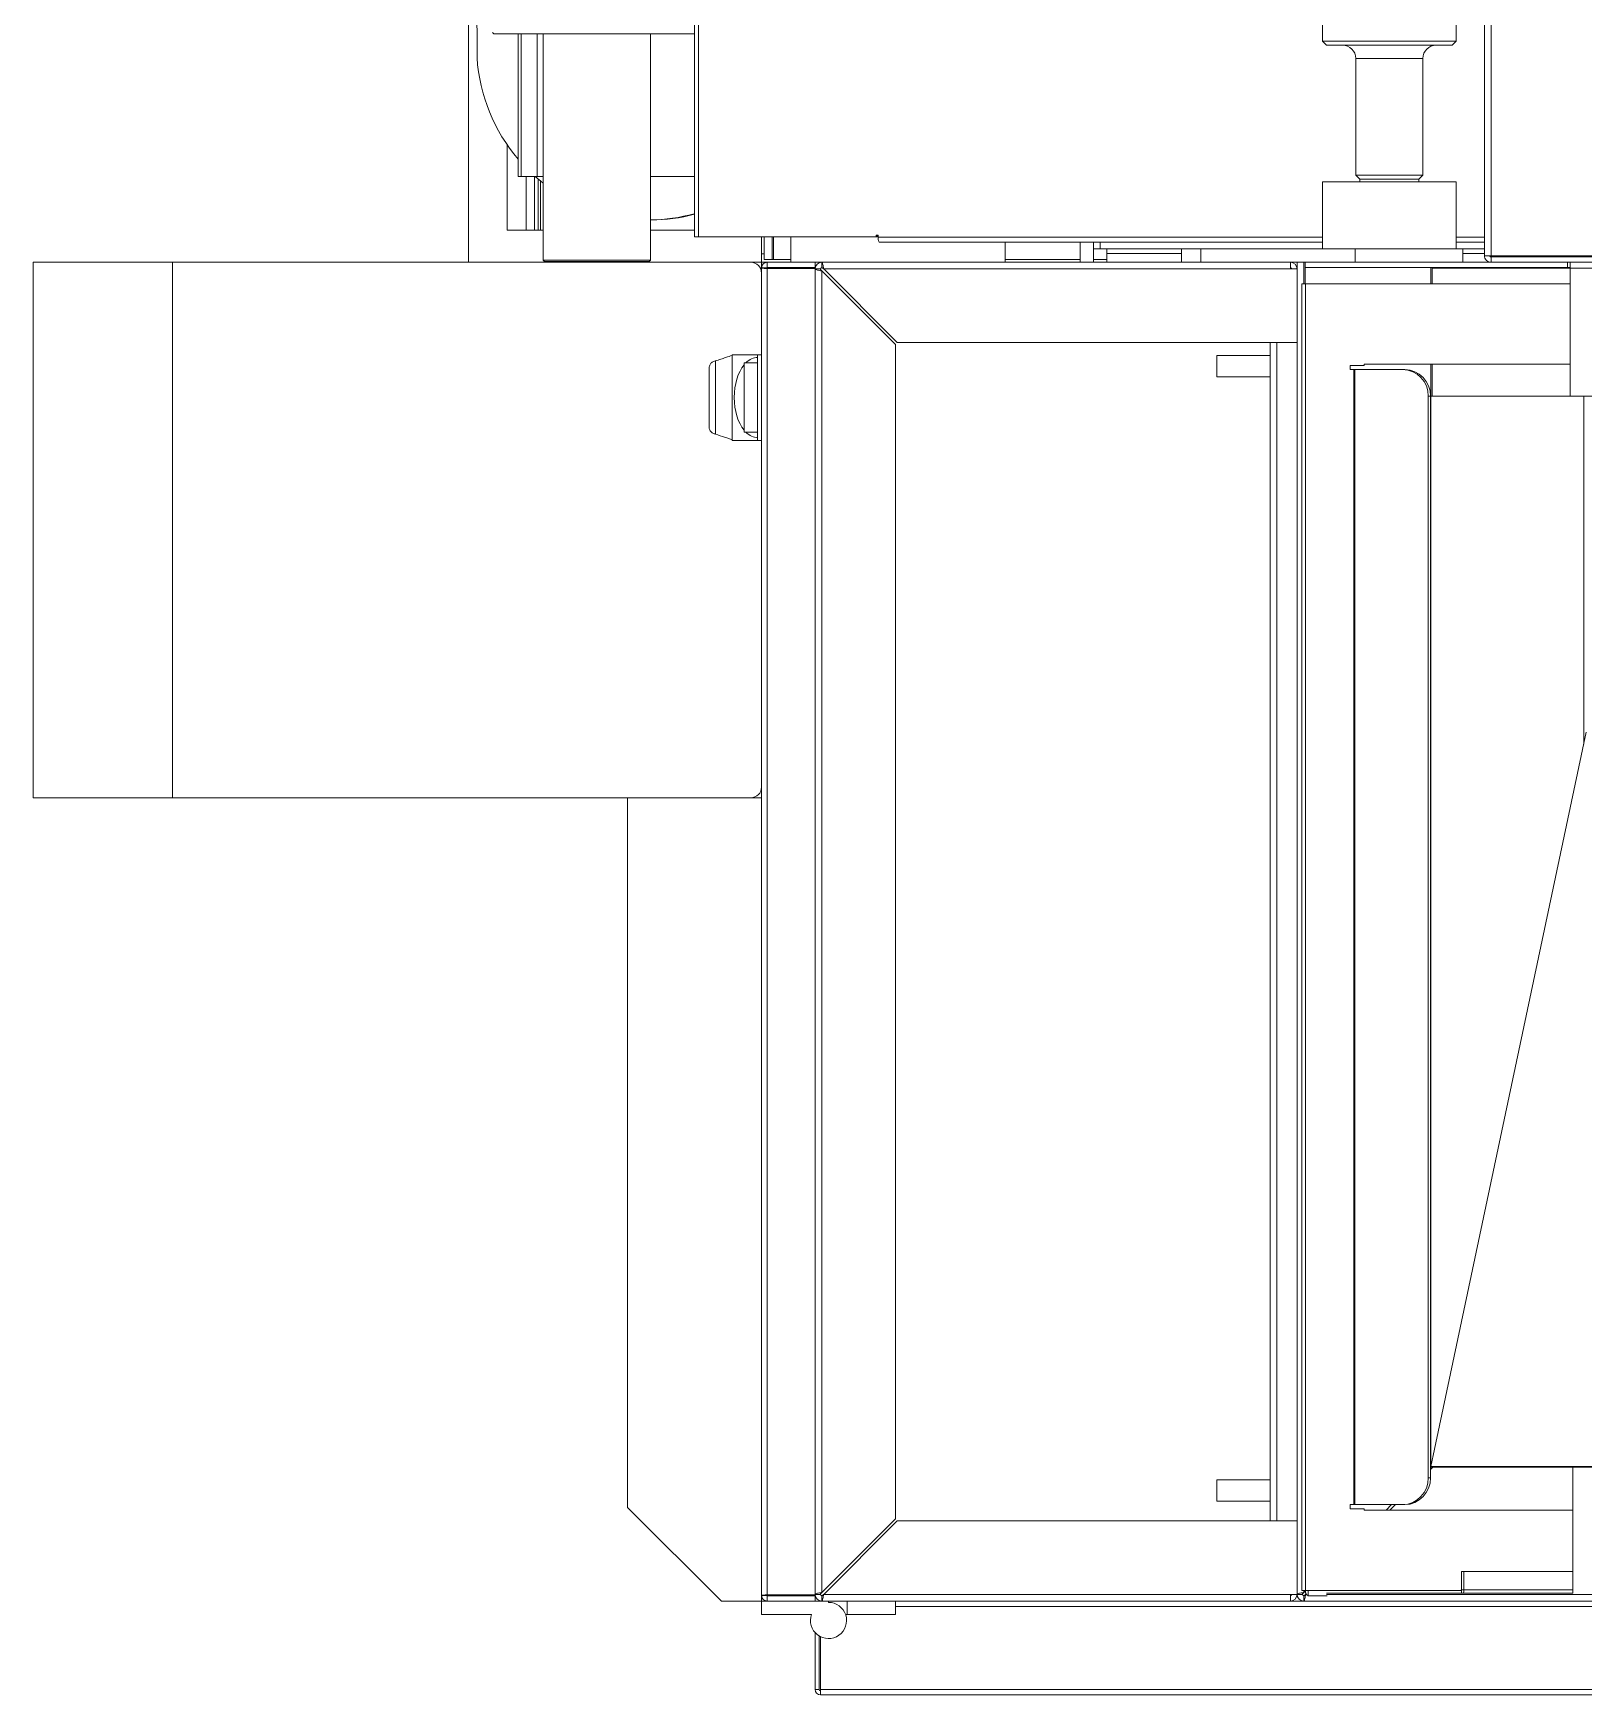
# Model space of a CAD drawing. Header units: millimetres. Extents: x 8553 to 64453, y 11523 to 72084.
# Drawn here: x 32376.9 to 32840.1, y 19149 to 19645.5 of the extents above; entities that cross this region are included whole.
import ezdxf

# ---------------------------------------------------------------- set-up
doc = ezdxf.new("R2010")
doc.units = ezdxf.units.MM
doc.layers.add('grey', color=254, linetype='Continuous')

msp = doc.modelspace()

# ---------------------------------------------------------------- linework, layer by layer
at = {"layer": 'grey', "linetype": 'Continuous', "lineweight": 15}
for p, q in [((32810.48, 22331.843), (32810.48, 19579.043)), ((32812.48, 19578.926), (32812.48, 22331.96)), ((32762.043, 19643.123), (32762.043, 22272.723)), ((32507.331, 20895.792), (32509.47, 19638.094)), ((32802.043, 19782.643), (32802.043, 19643.123)), ((32574.401, 19584.673), (32574.401, 19738.077)), ((32575.657, 19738.077), (32575.657, 19584.673)), ((32506.88, 19577.043), (32506.88, 19692.483)), ((32514.48, 19645.283), (32514.08, 19645.683)), ((32514.48, 19645.283), (32531.201, 19645.283)), ((32521.8, 19645.283), (32521.8, 19602.643)), ((32522.648, 19645.283), (32522.648, 19602.643)), ((32527.397, 19645.283), (32527.397, 19602.643)), ((32529.28, 19577.683), (32529.28, 19645.283)), ((32531.201, 19645.283), (32574.401, 19645.283)), ((32561.28, 19645.283), (32561.28, 19577.683)), ((32763.243, 19641.923), (32762.043, 19643.123)), ((32802.043, 19643.123), (32762.043, 19643.123)), ((32763.243, 19641.923), (32800.843, 19641.923)), ((32802.043, 19643.123), (32800.843, 19641.923)), ((32772.043, 19603.123), (32772.043, 19637.923)), ((32772.043, 19637.923), (32792.043, 19637.923)), ((32792.043, 19637.923), (32792.043, 19603.123)), ((32518.458, 19586.643), (32518.458, 19612.197)), ((32521.8, 19602.643), (32522.648, 19602.643)), ((32527.397, 19602.643), (32522.648, 19602.643)), ((32524.162, 19586.643), (32524.162, 19602.643)), ((32526.692, 19586.643), (32526.692, 19602.643)), ((32529.28, 19602.643), (32527.397, 19602.643)), ((32527.739, 19586.643), (32527.739, 19601.898)), ((32528.462, 19586.643), (32528.462, 19601.297)), ((32574.401, 19602.643), (32561.28, 19602.643)), ((32762.043, 19581.043), (32762.043, 19601.043)), ((32801.305, 19601.043), (32762.043, 19601.043)), ((32773.243, 19601.923), (32772.043, 19603.123)), ((32792.043, 19603.123), (32772.043, 19603.123)), ((32773.243, 19601.043), (32773.243, 19601.923)), ((32773.243, 19601.923), (32790.843, 19601.923)), ((32792.043, 19603.123), (32790.843, 19601.923)), ((32790.843, 19601.923), (32790.843, 19601.043)), ((32802.043, 19601.043), (32801.305, 19601.043)), ((32802.043, 19601.043), (32802.043, 19581.043)), ((32561.52, 19589.725), (32561.28, 19589.725)), ((32518.458, 19586.643), (32524.162, 19586.643)), ((32524.162, 19586.643), (32526.692, 19586.643)), ((32526.692, 19586.643), (32527.739, 19586.643)), ((32527.739, 19586.643), (32528.462, 19586.643)), ((32528.462, 19586.643), (32529.28, 19586.643)), ((32561.28, 19586.643), (32574.401, 19586.643)), ((32575.657, 19584.673), (32574.401, 19584.673)), ((32575.657, 19584.673), (32628.775, 19584.673)), ((32594.48, 19584.673), (32594.48, 19577.043)), ((32595.28, 19584.673), (32595.28, 19577.843)), ((32597.68, 19584.673), (32597.68, 19577.843)), ((32598.08, 19584.673), (32598.08, 19577.843)), ((32603.28, 19584.673), (32603.28, 19577.043)), ((32628.775, 19584.673), (32628.775, 19585.193)), ((32628.775, 19585.193), (32629.366, 19585.193)), ((32628.983, 19584.673), (32628.775, 19584.673)), ((32628.983, 19585.193), (32628.983, 19584.673)), ((32629.366, 19585.193), (32629.366, 19584.593)), ((32762.043, 19584.593), (32629.366, 19584.593)), ((32810.48, 19584.593), (32802.043, 19584.593)), ((32595.28, 19579.603), (32594.48, 19579.603)), ((32762.043, 19583.073), (32629.63, 19583.073)), ((32667.28, 19583.073), (32667.28, 19577.043)), ((32689.68, 19577.043), (32689.68, 19583.073)), ((32693.68, 19577.043), (32693.68, 19583.073)), ((32695.68, 19581.043), (32693.68, 19581.043)), ((32695.68, 19581.043), (32695.68, 19583.073)), ((32719.988, 19581.043), (32695.68, 19581.043)), ((32697.68, 19581.043), (32697.68, 19579.683)), ((32697.68, 19579.683), (32697.68, 19577.043)), ((32719.988, 19579.683), (32697.68, 19579.683)), ((32719.988, 19577.043), (32719.988, 19581.043)), ((32725.769, 19581.043), (32719.988, 19581.043)), ((32725.769, 19577.043), (32725.769, 19581.043)), ((32771.819, 19581.043), (32725.769, 19581.043)), ((32771.819, 19577.043), (32771.819, 19581.043)), ((32804.043, 19581.043), (32771.819, 19581.043)), ((32810.48, 19583.073), (32802.043, 19583.073)), ((32804.043, 19581.043), (32804.043, 19577.043)), ((32810.48, 19581.043), (32804.043, 19581.043)), ((32810.48, 19579.683), (32804.043, 19579.683)), ((32376.88, 19577.043), (32418.48, 19577.043)), ((32376.88, 19577.043), (32376.88, 19417.043)), ((32418.48, 19577.043), (32418.48, 19417.043)), ((32418.48, 19577.043), (32591.28, 19577.043)), ((32529.68, 19577.283), (32529.28, 19577.683)), ((32529.28, 19577.683), (32537.966, 19577.683)), ((32529.68, 19577.283), (32538.149, 19577.283)), ((32535.28, 19577.043), (32535.28, 19577.283)), ((32537.966, 19577.683), (32561.28, 19577.683)), ((32538.149, 19577.283), (32560.88, 19577.283)), ((32555.28, 19577.283), (32555.28, 19577.043)), ((32561.28, 19577.683), (32560.88, 19577.283)), ((32594.48, 19577.043), (32591.28, 19577.043)), ((32596.16, 19577.043), (32594.48, 19577.043)), ((32594.48, 19577.043), (32594.48, 19575.363)), ((32596.08, 19575.363), (32594.48, 19575.363)), ((32594.48, 19575.363), (32594.48, 19178.723)), ((32595.28, 19577.843), (32597.68, 19577.843)), ((32596.16, 19577.043), (32596.16, 19575.443)), ((32596.16, 19577.043), (32610.48, 19577.043)), ((32596.16, 19575.443), (32610.48, 19575.443)), ((32596.16, 19575.16), (32596.16, 19178.926)), ((32596.16, 19575.16), (32610.48, 19575.16)), ((32598.08, 19577.843), (32597.68, 19577.843)), ((32603.28, 19577.843), (32598.08, 19577.843)), ((32610.48, 19577.043), (32610.48, 19575.443)), ((32610.48, 19577.043), (32612.48, 19577.043)), ((32610.48, 19575.16), (32610.48, 19178.926)), ((32612.08, 19575.043), (32610.48, 19575.043)), ((32752.48, 19577.043), (32612.48, 19577.043)), ((32612.48, 19575.443), (32612.48, 19577.043)), ((32752.48, 19575.043), (32613.046, 19575.043)), ((32613.046, 19575.043), (32635.046, 19553.043)), ((32689.68, 19577.843), (32667.28, 19577.843)), ((32697.68, 19577.843), (32693.68, 19577.843)), ((32752.48, 19577.043), (32752.48, 19575.043)), ((32752.48, 19577.043), (32754.48, 19577.043)), ((32754.48, 19575.043), (32752.48, 19575.043)), ((32756.48, 19577.043), (32754.48, 19577.043)), ((32754.48, 19577.043), (32754.48, 19575.043)), ((32754.48, 19575.043), (32754.48, 19553.043)), ((32756.48, 19577.043), (32756.88, 19577.043)), ((32756.48, 19577.043), (32756.48, 19570.643)), ((32756.88, 19577.043), (32835.28, 19577.043)), ((32756.88, 19577.043), (32756.88, 19570.643)), ((32756.88, 19575.443), (32835.28, 19575.443)), ((32794.48, 19570.643), (32794.48, 19575.443)), ((32794.88, 19575.283), (32794.88, 19575.443)), ((32794.88, 19575.283), (32794.88, 19570.643)), ((32836.08, 19575.283), (32794.88, 19575.283)), ((32856.48, 19578.926), (32812.48, 19578.926)), ((32812.48, 19578.643), (32856.48, 19578.643)), ((32812.48, 19577.043), (32812.48, 19578.643)), ((32835.28, 19575.443), (32835.28, 19577.043)), ((32835.28, 19577.043), (32836.08, 19577.043)), ((32836.08, 19575.443), (32835.28, 19575.443)), ((32836.08, 19577.043), (32836.08, 19575.283)), ((33402.08, 19577.043), (32836.08, 19577.043)), ((33402.08, 19575.283), (32836.08, 19575.283)), ((32836.08, 19537.043), (32836.08, 19575.283)), ((32612.48, 19574.477), (32612.48, 19179.608)), ((32634.48, 19552.477), (32612.48, 19574.477)), ((32757.025, 19570.643), (32755.869, 19570.643)), ((32755.869, 19570.643), (32755.869, 19180.243)), ((32836.08, 19570.643), (32757.025, 19570.643)), ((32757.025, 19570.643), (32757.025, 19180.243)), ((32634.48, 19552.477), (32634.48, 19201.608)), ((32754.48, 19553.043), (32635.046, 19553.043)), ((32746.48, 19553.043), (32746.48, 19201.043)), ((32748.4, 19553.043), (32748.4, 19201.043)), ((32754.48, 19553.043), (32754.48, 19201.043)), ((32578.8, 19528.091), (32578.8, 19545.194)), ((32580.739, 19525.665), (32580.739, 19547.62)), ((32585.68, 19549.283), (32585.68, 19549.253)), ((32585.68, 19524.032), (32585.68, 19549.253)), ((32593.28, 19549.443), (32585.772, 19549.443)), ((32589.28, 19547.043), (32593.28, 19547.043)), ((32589.28, 19547.043), (32589.28, 19526.243)), ((32594.48, 19549.443), (32593.28, 19549.443)), ((32593.28, 19549.443), (32593.28, 19523.843)), ((32730.48, 19549.243), (32746.48, 19549.243)), ((32730.48, 19549.243), (32730.48, 19542.843)), ((32770.38, 19545.043), (32770.38, 19546.243)), ((32770.38, 19546.243), (32774.551, 19546.243)), ((32771.431, 19545.043), (32770.38, 19545.043)), ((32771.431, 19205.843), (32771.431, 19545.043)), ((32771.431, 19545.043), (32771.736, 19545.043)), ((32771.736, 19545.043), (32771.736, 19205.843)), ((32785.987, 19545.043), (32771.736, 19545.043)), ((32774.551, 19546.643), (32774.551, 19546.243)), ((32836.08, 19546.643), (32774.551, 19546.643)), ((32786.656, 19545.043), (32785.987, 19545.043)), ((32794.48, 19217.608), (32794.48, 19546.643)), ((32794.88, 19546.643), (32794.88, 19537.043)), ((32746.48, 19542.843), (32730.48, 19542.843)), ((32793.669, 19213.843), (32793.669, 19537.043)), ((32793.669, 19537.043), (32794.339, 19537.043)), ((32794.339, 19213.843), (32794.339, 19537.043)), ((32794.88, 19537.043), (32794.48, 19537.043)), ((32794.88, 19537.043), (32836.08, 19537.043)), ((33402.08, 19537.043), (32836.08, 19537.043)), ((32840.13, 19433.102), (32840.13, 19537.043)), ((32593.28, 19526.243), (32589.28, 19526.243)), ((32585.68, 19524.032), (32585.68, 19524.003)), ((32593.28, 19523.843), (32585.772, 19523.843)), ((32594.48, 19523.843), (32593.28, 19523.843)), ((32840.88, 19436.645), (32794.48, 19217.286)), ((32376.88, 19417.043), (32418.48, 19417.043)), ((32418.48, 19417.043), (32591.28, 19417.043)), ((32554.48, 19417.043), (32554.48, 19205.043)), ((32594.48, 19417.043), (32591.28, 19417.043)), ((32794.48, 19217.608), (32794.339, 19217.467)), ((32794.48, 19217.608), (32794.48, 19217.043)), ((33087.81, 19217.286), (32794.48, 19217.286)), ((32730.48, 19213.243), (32746.48, 19213.243)), ((32730.48, 19213.243), (32730.48, 19206.843)), ((32794.339, 19213.843), (32793.669, 19213.843)), ((32794.339, 19216.336), (32795.046, 19217.043)), ((32794.48, 19217.043), (32795.046, 19217.043)), ((32836.88, 19217.043), (32795.046, 19217.043)), ((32836.88, 19179.443), (32836.88, 19217.043)), ((32836.88, 19217.043), (33401.914, 19217.043)), ((32554.48, 19205.043), (32582.48, 19177.043)), ((32746.48, 19206.843), (32730.48, 19206.843)), ((32770.38, 19205.843), (32771.431, 19205.843)), ((32770.38, 19204.643), (32770.38, 19205.843)), ((32774.551, 19204.643), (32770.38, 19204.643)), ((32771.736, 19205.843), (32771.431, 19205.843)), ((32771.736, 19205.843), (32785.987, 19205.843)), ((32774.551, 19204.643), (32774.551, 19204.243)), ((32774.551, 19204.243), (32836.88, 19204.243)), ((32782.714, 19205.843), (32781.114, 19204.243)), ((32782.246, 19204.243), (32783.846, 19205.843)), ((32785.987, 19205.843), (32786.656, 19205.843)), ((32612.48, 19179.608), (32634.48, 19201.608)), ((32635.046, 19201.043), (32613.046, 19179.043)), ((32635.046, 19201.043), (32754.48, 19201.043)), ((32754.48, 19201.043), (32754.48, 19179.043)), ((32804.338, 19185.843), (32803.567, 19185.843)), ((32803.567, 19185.843), (32803.567, 19180.403)), ((32836.88, 19185.843), (32804.338, 19185.843)), ((32804.338, 19185.843), (32804.338, 19180.403)), ((32594.48, 19178.723), (32594.48, 19177.043)), ((32596.08, 19178.723), (32594.48, 19178.723)), ((32596.16, 19178.926), (32610.48, 19178.926)), ((32596.16, 19177.043), (32596.16, 19178.643)), ((32596.16, 19178.643), (32610.48, 19178.643)), ((32612.08, 19179.043), (32610.48, 19179.043)), ((32610.48, 19177.043), (32610.48, 19178.643)), ((32612.48, 19178.643), (32612.48, 19177.043)), ((32613.046, 19179.043), (32752.48, 19179.043)), ((32752.48, 19179.043), (32752.48, 19177.043)), ((32752.48, 19179.043), (32754.48, 19179.043)), ((32756.08, 19179.043), (32754.48, 19179.043)), ((32757.025, 19180.243), (32755.869, 19180.243)), ((32756.48, 19180.243), (32756.48, 19179.608)), ((32756.48, 19179.608), (32756.88, 19180.008)), ((32756.48, 19178.643), (32756.48, 19177.043)), ((32756.88, 19180.243), (32756.88, 19180.008)), ((32756.923, 19180.051), (32756.88, 19180.008)), ((32757.025, 19180.243), (32767.798, 19180.243)), ((32757.185, 19179.182), (32757.046, 19179.043)), ((32757.046, 19179.043), (32757.265, 19179.043)), ((32757.843, 19178.643), (32757.843, 19180.243)), ((32763.437, 19178.643), (32757.843, 19178.643)), ((32763.311, 19179.443), (32836.88, 19179.443)), ((32763.311, 19179.043), (33439.914, 19179.043)), ((32803.637, 19180.243), (32767.798, 19180.243)), ((32803.567, 19180.403), (32804.338, 19180.403)), ((32803.637, 19180.243), (32803.637, 19179.443)), ((32836.88, 19180.403), (32804.338, 19180.403)), ((32594.48, 19177.043), (32582.48, 19177.043)), ((32596.16, 19177.043), (32594.48, 19177.043)), ((32594.48, 19177.043), (32594.48, 19173.043)), ((32609.389, 19173.043), (32594.48, 19173.043)), ((32596.16, 19177.043), (32610.48, 19177.043)), ((32612.48, 19177.043), (32610.48, 19177.043)), ((32612.48, 19177.043), (32752.48, 19177.043)), ((32614.48, 19177.043), (32614.48, 19176.643)), ((32620.08, 19173.043), (32619.571, 19173.043)), ((32620.08, 19173.043), (32620.08, 19177.043)), ((32634.48, 19173.043), (32620.08, 19173.043)), ((32634.48, 19177.043), (32634.48, 19173.043)), ((32634.48, 19175.443), (33424.88, 19175.443)), ((32752.48, 19177.043), (32756.48, 19177.043)), ((32756.48, 19177.043), (33440.48, 19177.043)), ((32610.48, 19150.643), (32610.48, 19167.615)), ((32611.68, 19150.643), (32611.68, 19166.625)), ((32612.08, 19166.405), (32612.08, 19150.643)), ((32611.68, 19150.643), (32610.48, 19150.643)), ((33424.88, 19150.643), (32612.08, 19150.643)), ((32612.08, 19150.643), (32612.08, 19150.243)), ((32612.08, 19150.243), (32612.08, 19149.043)), ((32612.08, 19149.043), (33424.88, 19149.043))]:
    msp.add_line(p, q, dxfattribs=at)
at = {"layer": 'grey', "linetype": 'Continuous', "lineweight": 15, "flags": 128}
for points in [[(32529.28, 19600.642), (32528.515, 19601.253), (32526.879, 19602.643)], [(32757.843, 19178.643), (32757.655, 19178.681), (32757.475, 19178.795), (32757.308, 19178.98), (32757.162, 19179.228), (32757.042, 19179.532), (32756.953, 19179.877), (32756.899, 19180.243)], [(32803.567, 19180.403), (32803.566, 19180.371), (32803.561, 19180.341), (32803.554, 19180.314), (32803.544, 19180.29), (32803.533, 19180.27), (32803.519, 19180.255), (32803.505, 19180.246), (32803.49, 19180.243)]]:
    msp.add_lwpolyline(points, dxfattribs=at)
at = {"layer": 'grey', "linetype": 'Continuous', "lineweight": 15}
for centre, radius, start, end in [((32768.043, 19637.923), 4, 0, 90), ((32796.043, 19637.923), 4, 90, 180), ((32561.628, 19641.692), 52.282, 183.94698, 220.37735), ((32560.85, 19640.767), 51.042, 270.48233, 285.3955), ((32561.519, 19640.764), 51.039, 270.00215, 284.61962), ((32631.752, 19584.225), 2.415, 171.22054, 208.48161), ((32591.28, 19573.843), 3.2, 0, 90), ((32612.48, 19575.043), 2, 90, 180), ((32612.48, 19575.043), 0.4, 90, 180), ((32752.48, 19575.043), 2, 0, 90), ((32752.48, 19575.043), 0.4, 0, 90), ((32785.825, 19537.198), 7.846, 358.86329, 88.81629), ((32786.494, 19537.198), 7.846, 358.86329, 88.81629), ((32591.28, 19420.243), 3.2, 270, 0), ((32785.825, 19213.687), 7.846, 271.18371, 1.13671), ((32786.494, 19213.687), 7.846, 271.18371, 1.13671), ((32612.48, 19179.043), 2, 180, 270), ((32612.48, 19179.043), 0.4, 180, 270), ((32752.48, 19179.043), 2, 270, 0), ((32752.48, 19179.043), 0.4, 270, 0), ((32756.48, 19179.043), 2, 180, 270), ((32756.48, 19179.043), 0.4, 180, 270), ((32801.084, 19180.378), 3.254, 343.29517, 0.43283), ((32614.48, 19171.243), 5.4, 160.52878, 90), ((32612.08, 19150.643), 1.6, 180, 270), ((32612.08, 19150.643), 0.4, 180, 270)]:
    msp.add_arc(centre, radius, start, end, dxfattribs=at)
at = {"layer": 'grey', "linetype": 'Continuous', "lineweight": 15, "extrusion": (0, 0, -1)}
for centre, major_axis, start_param, end_param in [((32585.772, 19549.283), (0, 0.16), 4.712389, 6.2831853), ((32593.28, 19536.643), (0, -12), 0.6154797, 2.5261129), ((32593.28, 19536.643), (0, 12), -0.5223148, 0), ((32593.28, 19536.643), (0, -12), 0, 0.5223148), ((32585.772, 19524.003), (0, -0.16), 0, 1.5707963)]:
    msp.add_ellipse(centre, major_axis=major_axis, ratio=0.5773503, start_param=start_param, end_param=end_param, dxfattribs=at)
at = {"layer": 'grey', "linetype": 'Continuous', "lineweight": 15}
for points in [[(32594.48, 19575.363), (32594.505, 19575.583), (32594.556, 19576.023), (32594.944, 19576.578), (32595.499, 19576.967), (32595.94, 19577.017), (32596.16, 19577.043)], [(32596.16, 19575.16), (32595.94, 19575.177), (32595.499, 19575.211), (32594.944, 19575.261), (32594.556, 19575.312), (32594.505, 19575.346), (32594.48, 19575.363)], [(32596.08, 19575.363), (32596.081, 19575.373), (32596.083, 19575.394), (32596.102, 19575.421), (32596.128, 19575.439), (32596.149, 19575.441), (32596.16, 19575.443)], [(32596.16, 19575.16), (32596.149, 19575.177), (32596.128, 19575.211), (32596.102, 19575.261), (32596.083, 19575.312), (32596.081, 19575.346), (32596.08, 19575.363)], [(32612.48, 19574.477), (32612.427, 19574.524), (32612.323, 19574.618), (32612.19, 19574.76), (32612.098, 19574.901), (32612.086, 19574.996), (32612.08, 19575.043)], [(32612.48, 19575.443), (32612.527, 19575.437), (32612.621, 19575.425), (32612.763, 19575.332), (32612.904, 19575.2), (32612.998, 19575.095), (32613.046, 19575.043)], [(32810.48, 19579.043), (32810.51, 19579.033), (32810.57, 19579.013), (32811.033, 19578.984), (32811.694, 19578.955), (32812.218, 19578.935), (32812.48, 19578.926)], [(32812.48, 19577.043), (32812.218, 19577.073), (32811.694, 19577.133), (32811.033, 19577.595), (32810.57, 19578.256), (32810.51, 19578.781), (32810.48, 19579.043)], [(32812.48, 19578.643), (32812.427, 19578.649), (32812.323, 19578.661), (32812.19, 19578.753), (32812.098, 19578.885), (32812.086, 19578.99), (32812.08, 19579.043)], [(32594.48, 19178.723), (32594.505, 19178.74), (32594.556, 19178.773), (32594.944, 19178.824), (32595.499, 19178.875), (32595.94, 19178.909), (32596.16, 19178.926)], [(32596.16, 19177.043), (32595.94, 19177.068), (32595.499, 19177.118), (32594.944, 19177.507), (32594.556, 19178.062), (32594.505, 19178.503), (32594.48, 19178.723)], [(32596.08, 19178.723), (32596.081, 19178.74), (32596.083, 19178.773), (32596.102, 19178.824), (32596.128, 19178.875), (32596.149, 19178.909), (32596.16, 19178.926)], [(32596.16, 19178.643), (32596.149, 19178.644), (32596.128, 19178.646), (32596.102, 19178.665), (32596.083, 19178.691), (32596.081, 19178.712), (32596.08, 19178.723)], [(32612.08, 19179.043), (32612.086, 19179.09), (32612.098, 19179.184), (32612.19, 19179.326), (32612.323, 19179.467), (32612.427, 19179.561), (32612.48, 19179.608)], [(32613.046, 19179.043), (32612.998, 19178.99), (32612.904, 19178.885), (32612.763, 19178.753), (32612.621, 19178.661), (32612.527, 19178.649), (32612.48, 19178.643)], [(32756.08, 19179.043), (32756.086, 19179.09), (32756.098, 19179.184), (32756.19, 19179.326), (32756.323, 19179.467), (32756.427, 19179.561), (32756.48, 19179.608)], [(32757.046, 19179.043), (32756.998, 19178.99), (32756.904, 19178.885), (32756.763, 19178.753), (32756.621, 19178.661), (32756.527, 19178.649), (32756.48, 19178.643)]]:
    msp.add_open_spline(points, degree=3, dxfattribs=at)
for points, knots in [([(32612.48, 19574.477), (32612.251, 19574.518), (32611.794, 19574.6), (32611.188, 19574.724), (32610.735, 19574.847), (32610.509, 19574.954), (32610.488, 19575.019), (32610.48, 19575.043)], [0, 0, 0, 0, 0.2181749, 0.4363498, 0.6545151, 0.8726803, 1, 1, 1, 1]), ([(32612.48, 19577.043), (32612.521, 19577.02), (32612.603, 19576.974), (32612.727, 19576.618), (32612.85, 19576.096), (32612.957, 19575.536), (32613.022, 19575.176), (32613.046, 19575.043)], [0, 0, 0, 0, 0.2181749, 0.4363498, 0.6545151, 0.8726803, 1, 1, 1, 1]), ([(32578.8, 19545.194), (32578.835, 19545.585), (32578.896, 19546.28), (32579.478, 19547.064), (32580.162, 19547.457), (32580.636, 19547.591), (32580.739, 19547.62)], [0, 0, 0, 0, 0.3593504, 0.639725, 0.9220511, 1, 1, 1, 1]), ([(32580.739, 19547.62), (32581.271, 19547.77), (32582.351, 19548.073), (32584.12, 19548.717), (32585.078, 19549.046), (32585.68, 19549.253)], [0, 0, 0, 0, 0.2655345, 0.5386687, 1, 1, 1, 1]), ([(32580.739, 19525.665), (32580.438, 19525.766), (32579.838, 19525.967), (32579.177, 19526.558), (32578.843, 19527.281), (32578.812, 19527.862), (32578.8, 19528.091)], [0, 0, 0, 0, 0.2354957, 0.4701003, 0.7910601, 1, 1, 1, 1]), ([(32585.68, 19524.032), (32585.363, 19524.136), (32584.718, 19524.346), (32583.147, 19524.943), (32581.681, 19525.383), (32580.739, 19525.665)], [0, 0, 0, 0, 0.2570305, 0.5222537, 1, 1, 1, 1]), ([(32610.48, 19179.043), (32610.503, 19179.084), (32610.548, 19179.166), (32610.904, 19179.29), (32611.426, 19179.413), (32611.986, 19179.52), (32612.347, 19179.584), (32612.48, 19179.608)], [0, 0, 0, 0, 0.2181749, 0.4363498, 0.6545151, 0.8726803, 1, 1, 1, 1]), ([(32613.046, 19179.043), (32613.004, 19178.814), (32612.922, 19178.357), (32612.799, 19177.751), (32612.675, 19177.298), (32612.569, 19177.072), (32612.504, 19177.051), (32612.48, 19177.043)], [0, 0, 0, 0, 0.2181749, 0.4363498, 0.6545151, 0.8726803, 1, 1, 1, 1]), ([(32754.48, 19179.043), (32754.503, 19179.084), (32754.548, 19179.166), (32754.904, 19179.29), (32755.426, 19179.413), (32755.986, 19179.52), (32756.347, 19179.584), (32756.48, 19179.608)], [0, 0, 0, 0, 0.2181749, 0.4363498, 0.6545151, 0.8726803, 1, 1, 1, 1]), ([(32757.046, 19179.043), (32757.004, 19178.814), (32756.922, 19178.357), (32756.799, 19177.751), (32756.675, 19177.298), (32756.569, 19177.072), (32756.504, 19177.051), (32756.48, 19177.043)], [0, 0, 0, 0, 0.2181749, 0.4363498, 0.6545151, 0.8726803, 1, 1, 1, 1])]:
    msp.add_open_spline(points, degree=3, knots=knots, dxfattribs=at)

doc.saveas('drawing.dxf')
